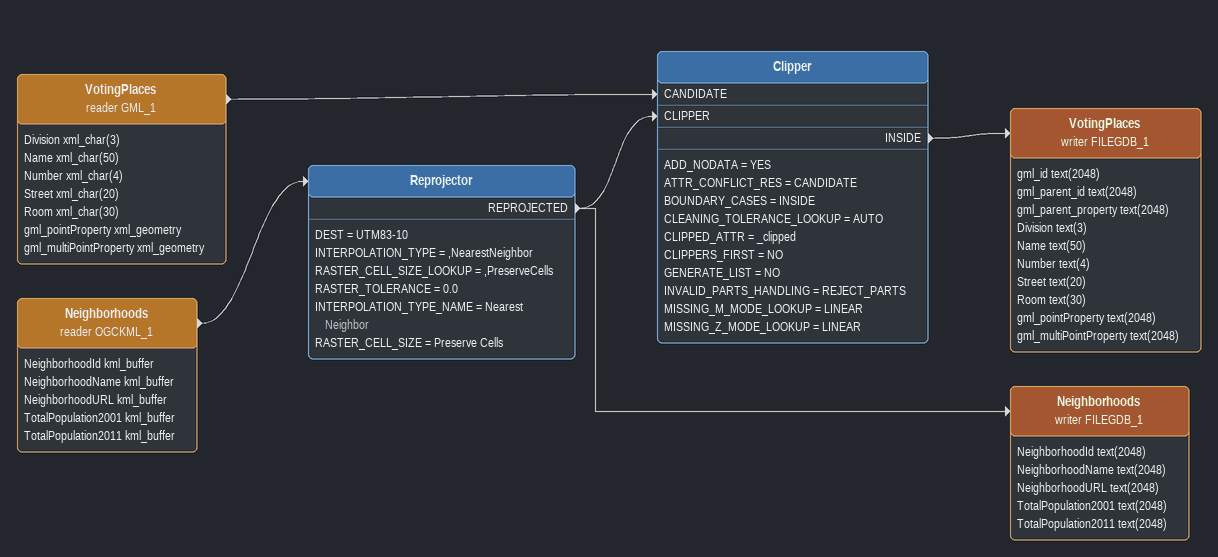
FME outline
VotingPlaces (reader GML_1)
    attributes: Division xml_char(3), Name xml_char(50), Number xml_char(4), Street xml_char(20), Room xml_char(30), gml_pointProperty xml_geometry, gml_multiPointProperty xml_geometry
    -> Clipper [CANDIDATE]
Neighborhoods (reader OGCKML_1)
    attributes: NeighborhoodId kml_buffer, NeighborhoodName kml_buffer, NeighborhoodURL kml_buffer, TotalPopulation2001 kml_buffer, TotalPopulation2011 kml_buffer
    -> Reprojector
Reprojector
    DEST = UTM83-10
    INTERPOLATION_TYPE = ,NearestNeighbor
    RASTER_CELL_SIZE_LOOKUP = ,PreserveCells
    RASTER_TOLERANCE = 0.0
    INTERPOLATION_TYPE_NAME = Nearest Neighbor
    RASTER_CELL_SIZE = Preserve Cells
    REPROJECTED -> Clipper [CLIPPER]
    REPROJECTED -> Neighborhoods (writer FILEGDB_1)
Clipper
    ADD_NODATA = YES
    ATTR_CONFLICT_RES = CANDIDATE
    BOUNDARY_CASES = INSIDE
    CLEANING_TOLERANCE_LOOKUP = AUTO
    CLIPPED_ATTR = _clipped
    CLIPPERS_FIRST = NO
    GENERATE_LIST = NO
    INVALID_PARTS_HANDLING = REJECT_PARTS
    MISSING_M_MODE_LOOKUP = LINEAR
    MISSING_Z_MODE_LOOKUP = LINEAR
    INSIDE -> VotingPlaces (writer FILEGDB_1)
VotingPlaces (writer FILEGDB_1)
    attributes: gml_id text(2048), gml_parent_id text(2048), gml_parent_property text(2048), Division text(3), Name text(50), Number text(4), Street text(20), Room text(30), gml_pointProperty text(2048), gml_multiPointProperty text(2048)
Neighborhoods (writer FILEGDB_1)
    attributes: NeighborhoodId text(2048), NeighborhoodName text(2048), NeighborhoodURL text(2048), TotalPopulation2001 text(2048), TotalPopulation2011 text(2048)
